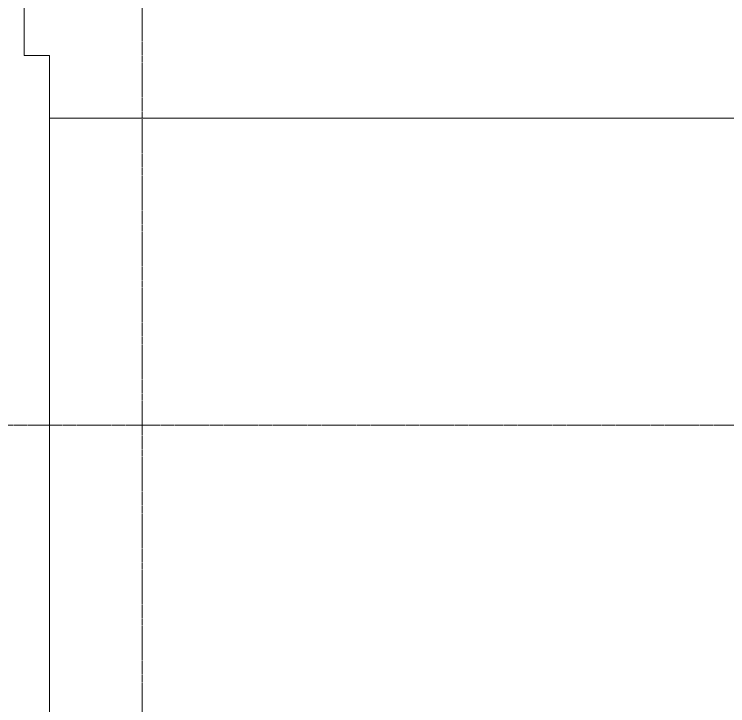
# Model space of a CAD drawing. Header units: centimetres. Extents: x -14155 to 6577, y -1225 to 8033.
# Drawn here: x -13231 to -12584, y 4824 to 5451 of the extents above; entities that cross this region are included whole.
import ezdxf

# ---------------------------------------------------------------- set-up
doc = ezdxf.new("R2010")
doc.units = ezdxf.units.CM
doc.linetypes.add('_Overhead', pattern=[0.47625, 0.3175, -0.15875])
doc.linetypes.add('Grid Line', pattern=[2.2225, 1.27, -0.3175, 0.3175, -0.3175])
doc.layers.add('A-FLOR', color=7, linetype='Continuous', lineweight=9)
doc.layers.add('S-GRID', color=7, linetype='Continuous', lineweight=9)

msp = doc.modelspace()

# ---------------------------------------------------------------- linework, layer by layer
at = {"layer": 'A-FLOR', "color": 8, "linetype": '_Overhead', "true_color": 0x808080}
for p, q in [((-13222.096, 5413.839), (-13222.096, 5463.839)), ((-13222.096, 5463.839), (-13222.096, 5413.839)), ((-13199.046, 5413.839), (-13222.096, 5413.839)), ((-13222.096, 5413.839), (-13199.046, 5413.839)), ((-13199.046, 4783.734), (-13199.046, 5413.839)), ((-13199.046, 5413.839), (-13199.046, 4783.734)), ((-13199.046, 5356.876), (-12465.422, 5356.876)), ((-13199.046, 5356.876), (-12465.422, 5356.876))]:
    msp.add_line(p, q, dxfattribs=at)
at = {"layer": 'S-GRID', "color": 253, "linetype": 'Grid Line', "true_color": 0xaaaaaa}
for p, q in [((-13115.164, 7882.574), (-13115.164, -1075.311)), ((-14005.363, 5078.539), (2922.583, 5078.539))]:
    msp.add_line(p, q, dxfattribs=at)

doc.saveas('drawing.dxf')
